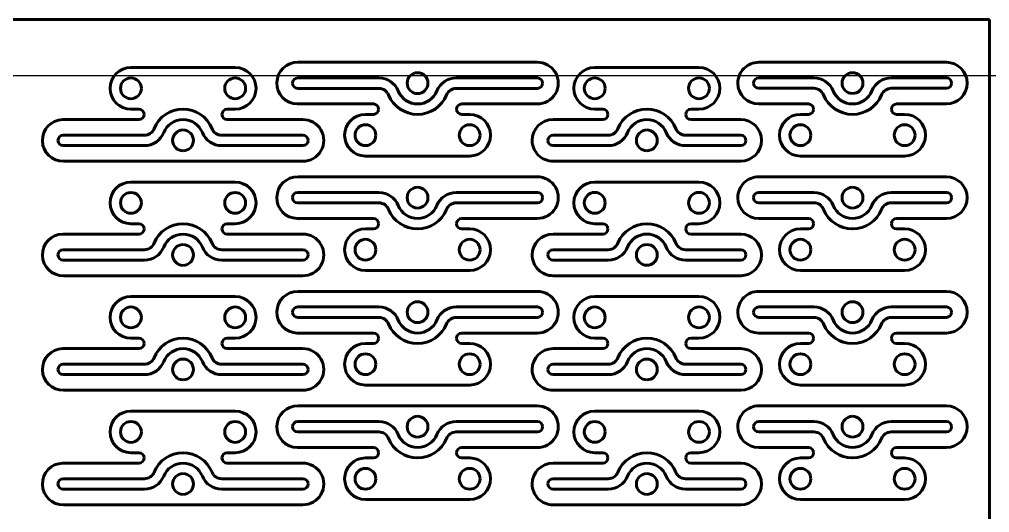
# Model space of a CAD drawing. Header units: millimetres. Extents: x -679 to -279, y -557 to -57.
# Drawn here: x -371.7 to -278.6, y -104.8 to -57.4 of the extents above; entities that cross this region are included whole.
import ezdxf

# ---------------------------------------------------------------- set-up
doc = ezdxf.new("R2010")
doc.units = ezdxf.units.MM
doc.linetypes.add('K5LT_BASIC', pattern=[0])

# ---------------------------------------------------------------- blocks, each defined once
blk = doc.blocks.new('U0')
at = {"color": 150, "linetype": 'K5LT_BASIC', "lineweight": 60, "true_color": 0x0080ff}
for p, q in [((-278.637, -57.398), (-678.637, -57.398)), ((-278.637, -557.398), (-278.637, -57.398))]:
    blk.add_line(p, q, dxfattribs=at)
blk = doc.blocks.new('U33')
at = {"color": 150, "linetype": 'K5LT_BASIC', "lineweight": 60, "true_color": 0x0080ff}
for p, q in [((-361.02, -62.021), (-351.02, -62.021)), ((-360.256, -66.021), (-361.02, -66.021)), ((-351.02, -66.021), (-351.784, -66.021)), ((-367.563, -67.021), (-360.256, -67.021)), ((-344.542, -67.021), (-351.784, -67.021)), ((-367.52, -68.521), (-359.728, -68.521)), ((-344.52, -68.521), (-352.312, -68.521)), ((-359.728, -69.521), (-367.52, -69.521)), ((-352.312, -69.521), (-344.52, -69.521)), ((-356.02, -71.021), (-367.477, -71.021)), ((-356.02, -71.021), (-344.542, -71.021))]:
    blk.add_line(p, q, dxfattribs=at)
for centre in [(-361.02, -64.021), (-351.02, -64.021)]:
    blk.add_circle(centre, 1, dxfattribs=at)
for centre, radius, start, end in [((-361.02, -64.021), 2, 90, 270), ((-351.02, -64.021), 2, 270, 90), ((-360.256, -66.521), 0.5, 0, 90), ((-356.02, -69.021), 3, 22.02431, 157.97569), ((-351.784, -66.521), 0.5, 90, 180), ((-360.256, -66.521), 0.5, 270, 0), ((-351.784, -66.521), 0.5, 180, 270), ((-367.52, -69.021), 2, 91.24142, 271.24142), ((-359.728, -67.521), 1, 270, 337.97569), ((-356.02, -69.021), 2, 90, 157.97569), ((-356.02, -69.021), 2, 22.02431, 90), ((-352.312, -67.521), 1, 202.02431, 270), ((-344.52, -69.021), 2, 269.36217, 90.63783), ((-367.52, -69.021), 0.5, 90, 180), ((-359.728, -67.521), 2, 270, 337.97569), ((-356.02, -69.021), 1, 90, 270), ((-356.02, -69.021), 1, 270, 90), ((-352.312, -67.521), 2, 202.02431, 270), ((-344.52, -69.021), 0.5, 0, 90), ((-367.52, -69.021), 0.5, 180, 270), ((-344.52, -69.021), 0.5, 270, 0)]:
    blk.add_arc(centre, radius, start, end, dxfattribs=at)
blk = doc.blocks.new('U34')
at = {"color": 150, "linetype": 'K5LT_BASIC', "lineweight": 60, "true_color": 0x0080ff}
for p, q in [((-361.02, -73.021), (-351.02, -73.021)), ((-360.256, -77.021), (-361.02, -77.021)), ((-351.02, -77.021), (-351.784, -77.021)), ((-367.563, -78.021), (-360.256, -78.021)), ((-344.542, -78.021), (-351.784, -78.021)), ((-367.52, -79.521), (-359.728, -79.521)), ((-344.52, -79.521), (-352.312, -79.521)), ((-359.728, -80.521), (-367.52, -80.521)), ((-352.312, -80.521), (-344.52, -80.521)), ((-356.02, -82.021), (-367.477, -82.021)), ((-356.02, -82.021), (-344.542, -82.021))]:
    blk.add_line(p, q, dxfattribs=at)
for centre in [(-361.02, -75.021), (-351.02, -75.021)]:
    blk.add_circle(centre, 1, dxfattribs=at)
for centre, radius, start, end in [((-361.02, -75.021), 2, 90, 270), ((-351.02, -75.021), 2, 270, 90), ((-360.256, -77.521), 0.5, 0, 90), ((-356.02, -80.021), 3, 22.02431, 157.97569), ((-351.784, -77.521), 0.5, 90, 180), ((-367.52, -80.021), 2, 91.24142, 271.24142), ((-360.256, -77.521), 0.5, 270, 0), ((-356.02, -80.021), 2, 90, 157.97569), ((-356.02, -80.021), 2, 22.02431, 90), ((-351.784, -77.521), 0.5, 180, 270), ((-344.52, -80.021), 2, 269.36217, 90.63783), ((-359.728, -78.521), 1, 270, 337.97569), ((-356.02, -80.021), 1, 90, 270), ((-356.02, -80.021), 1, 270, 90), ((-352.312, -78.521), 1, 202.02431, 270), ((-367.52, -80.021), 0.5, 90, 180), ((-367.52, -80.021), 0.5, 180, 270), ((-359.728, -78.521), 2, 270, 337.97569), ((-352.312, -78.521), 2, 202.02431, 270), ((-344.52, -80.021), 0.5, 0, 90), ((-344.52, -80.021), 0.5, 270, 0)]:
    blk.add_arc(centre, radius, start, end, dxfattribs=at)
blk = doc.blocks.new('U35')
at = {"color": 150, "linetype": 'K5LT_BASIC', "lineweight": 60, "true_color": 0x0080ff}
for p, q in [((-361.02, -84.021), (-351.02, -84.021)), ((-360.256, -88.021), (-361.02, -88.021)), ((-351.02, -88.021), (-351.784, -88.021)), ((-367.563, -89.021), (-360.256, -89.021)), ((-344.542, -89.021), (-351.784, -89.021)), ((-367.52, -90.521), (-359.728, -90.521)), ((-344.52, -90.521), (-352.312, -90.521)), ((-359.728, -91.521), (-367.52, -91.521)), ((-352.312, -91.521), (-344.52, -91.521)), ((-356.02, -93.021), (-367.477, -93.021)), ((-356.02, -93.021), (-344.542, -93.021))]:
    blk.add_line(p, q, dxfattribs=at)
for centre in [(-361.02, -86.021), (-351.02, -86.021)]:
    blk.add_circle(centre, 1, dxfattribs=at)
for centre, radius, start, end in [((-361.02, -86.021), 2, 90, 270), ((-351.02, -86.021), 2, 270, 90), ((-360.256, -88.521), 0.5, 0, 90), ((-356.02, -91.021), 3, 22.02431, 157.97569), ((-351.784, -88.521), 0.5, 90, 180), ((-367.52, -91.021), 2, 91.24142, 271.24142), ((-360.256, -88.521), 0.5, 270, 0), ((-356.02, -91.021), 2, 90, 157.97569), ((-356.02, -91.021), 2, 22.02431, 90), ((-351.784, -88.521), 0.5, 180, 270), ((-344.52, -91.021), 2, 269.36217, 90.63783), ((-359.728, -89.521), 1, 270, 337.97569), ((-359.728, -89.521), 2, 270, 337.97569), ((-356.02, -91.021), 1, 90, 270), ((-356.02, -91.021), 1, 270, 90), ((-352.312, -89.521), 2, 202.02431, 270), ((-352.312, -89.521), 1, 202.02431, 270), ((-367.52, -91.021), 0.5, 90, 180), ((-367.52, -91.021), 0.5, 180, 270), ((-344.52, -91.021), 0.5, 0, 90), ((-344.52, -91.021), 0.5, 270, 0)]:
    blk.add_arc(centre, radius, start, end, dxfattribs=at)
blk = doc.blocks.new('U36')
at = {"color": 150, "linetype": 'K5LT_BASIC', "lineweight": 60, "true_color": 0x0080ff}
for p, q in [((-361.02, -95.021), (-351.02, -95.021)), ((-360.256, -99.021), (-361.02, -99.021)), ((-351.02, -99.021), (-351.784, -99.021)), ((-367.563, -100.021), (-360.256, -100.021)), ((-344.542, -100.021), (-351.784, -100.021)), ((-367.52, -101.521), (-359.728, -101.521)), ((-344.52, -101.521), (-352.312, -101.521)), ((-359.728, -102.521), (-367.52, -102.521)), ((-352.312, -102.521), (-344.52, -102.521)), ((-356.02, -104.021), (-367.477, -104.021)), ((-356.02, -104.021), (-344.542, -104.021))]:
    blk.add_line(p, q, dxfattribs=at)
for centre in [(-361.02, -97.021), (-351.02, -97.021)]:
    blk.add_circle(centre, 1, dxfattribs=at)
for centre, radius, start, end in [((-361.02, -97.021), 2, 90, 270), ((-351.02, -97.021), 2, 270, 90), ((-360.256, -99.521), 0.5, 0, 90), ((-360.256, -99.521), 0.5, 270, 0), ((-356.02, -102.021), 3, 22.02431, 157.97569), ((-351.784, -99.521), 0.5, 90, 180), ((-351.784, -99.521), 0.5, 180, 270), ((-367.52, -102.021), 2, 91.24142, 271.24142), ((-356.02, -102.021), 2, 90, 157.97569), ((-356.02, -102.021), 2, 22.02431, 90), ((-344.52, -102.021), 2, 269.36217, 90.63783), ((-359.728, -100.521), 1, 270, 337.97569), ((-359.728, -100.521), 2, 270, 337.97569), ((-356.02, -102.021), 1, 90, 270), ((-356.02, -102.021), 1, 270, 90), ((-352.312, -100.521), 2, 202.02431, 270), ((-352.312, -100.521), 1, 202.02431, 270), ((-367.52, -102.021), 0.5, 90, 180), ((-367.52, -102.021), 0.5, 180, 270), ((-344.52, -102.021), 0.5, 0, 90), ((-344.52, -102.021), 0.5, 270, 0)]:
    blk.add_arc(centre, radius, start, end, dxfattribs=at)
blk = doc.blocks.new('U43')
at = {"color": 150, "linetype": 'K5LT_BASIC', "lineweight": 60, "true_color": 0x0080ff}
for p, q in [((-333.52, -94.521), (-344.977, -94.521)), ((-333.52, -94.521), (-322.043, -94.521)), ((-337.229, -96.021), (-345.02, -96.021)), ((-329.812, -96.021), (-322.02, -96.021)), ((-345.02, -97.021), (-337.229, -97.021)), ((-322.02, -97.021), (-329.812, -97.021)), ((-345.064, -98.521), (-337.757, -98.521)), ((-322.043, -98.521), (-329.284, -98.521)), ((-337.757, -99.521), (-338.52, -99.521)), ((-328.52, -99.521), (-329.284, -99.521)), ((-338.52, -103.521), (-328.52, -103.521))]:
    blk.add_line(p, q, dxfattribs=at)
for centre in [(-338.52, -101.521), (-328.52, -101.521)]:
    blk.add_circle(centre, 1, dxfattribs=at)
for centre, radius, start, end in [((-345.02, -96.521), 2, 88.75858, 268.75858), ((-322.02, -96.521), 2, 269.36217, 90.63783), ((-333.52, -96.521), 1, 90, 270), ((-333.52, -96.521), 1, 270, 90), ((-345.02, -96.521), 0.5, 90, 180), ((-345.02, -96.521), 0.5, 180, 270), ((-337.229, -98.021), 2, 22.02431, 90), ((-329.812, -98.021), 2, 90, 157.97569), ((-322.02, -96.521), 0.5, 0, 90), ((-322.02, -96.521), 0.5, 270, 0), ((-337.229, -98.021), 1, 22.02431, 90), ((-333.52, -96.521), 3, 202.02431, 337.97569), ((-333.52, -96.521), 2, 202.02431, 270), ((-333.52, -96.521), 2, 270, 337.97569), ((-329.812, -98.021), 1, 90, 157.97569), ((-337.757, -99.021), 0.5, 0, 90), ((-329.284, -99.021), 0.5, 90, 180), ((-338.52, -101.521), 2, 90, 270), ((-337.757, -99.021), 0.5, 270, 0), ((-329.284, -99.021), 0.5, 180, 270), ((-328.52, -101.521), 2, 270, 90)]:
    blk.add_arc(centre, radius, start, end, dxfattribs=at)
blk = doc.blocks.new('U44')
at = {"color": 150, "linetype": 'K5LT_BASIC', "lineweight": 60, "true_color": 0x0080ff}
for p, q in [((-333.52, -83.521), (-344.977, -83.521)), ((-333.52, -83.521), (-322.043, -83.521)), ((-337.229, -85.021), (-345.02, -85.021)), ((-329.812, -85.021), (-322.02, -85.021)), ((-345.02, -86.021), (-337.229, -86.021)), ((-322.02, -86.021), (-329.812, -86.021)), ((-345.064, -87.521), (-337.757, -87.521)), ((-322.043, -87.521), (-329.284, -87.521)), ((-337.757, -88.521), (-338.52, -88.521)), ((-328.52, -88.521), (-329.284, -88.521)), ((-338.52, -92.521), (-328.52, -92.521))]:
    blk.add_line(p, q, dxfattribs=at)
for centre in [(-338.52, -90.521), (-328.52, -90.521)]:
    blk.add_circle(centre, 1, dxfattribs=at)
for centre, radius, start, end in [((-345.02, -85.521), 2, 88.75858, 268.75858), ((-322.02, -85.521), 2, 269.36217, 90.63783), ((-333.52, -85.521), 1, 90, 270), ((-333.52, -85.521), 1, 270, 90), ((-345.02, -85.521), 0.5, 90, 180), ((-345.02, -85.521), 0.5, 180, 270), ((-337.229, -87.021), 2, 22.02431, 90), ((-329.812, -87.021), 2, 90, 157.97569), ((-322.02, -85.521), 0.5, 0, 90), ((-322.02, -85.521), 0.5, 270, 0), ((-337.229, -87.021), 1, 22.02431, 90), ((-333.52, -85.521), 2, 202.02431, 270), ((-333.52, -85.521), 2, 270, 337.97569), ((-329.812, -87.021), 1, 90, 157.97569), ((-333.52, -85.521), 3, 202.02431, 337.97569), ((-337.757, -88.021), 0.5, 0, 90), ((-337.757, -88.021), 0.5, 270, 0), ((-329.284, -88.021), 0.5, 90, 180), ((-329.284, -88.021), 0.5, 180, 270), ((-338.52, -90.521), 2, 90, 270), ((-328.52, -90.521), 2, 270, 90)]:
    blk.add_arc(centre, radius, start, end, dxfattribs=at)
blk = doc.blocks.new('U45')
at = {"color": 150, "linetype": 'K5LT_BASIC', "lineweight": 60, "true_color": 0x0080ff}
for p, q in [((-333.52, -72.521), (-344.977, -72.521)), ((-333.52, -72.521), (-322.043, -72.521)), ((-337.229, -74.021), (-345.02, -74.021)), ((-329.812, -74.021), (-322.02, -74.021)), ((-345.02, -75.021), (-337.229, -75.021)), ((-322.02, -75.021), (-329.812, -75.021)), ((-345.064, -76.521), (-337.757, -76.521)), ((-322.043, -76.521), (-329.284, -76.521)), ((-337.757, -77.521), (-338.52, -77.521)), ((-328.52, -77.521), (-329.284, -77.521)), ((-338.52, -81.521), (-328.52, -81.521))]:
    blk.add_line(p, q, dxfattribs=at)
for centre in [(-338.52, -79.521), (-328.52, -79.521)]:
    blk.add_circle(centre, 1, dxfattribs=at)
for centre, radius, start, end in [((-345.02, -74.521), 2, 88.75858, 268.75858), ((-322.02, -74.521), 2, 269.36217, 90.63783), ((-333.52, -74.521), 1, 90, 270), ((-333.52, -74.521), 1, 270, 90), ((-345.02, -74.521), 0.5, 90, 180), ((-337.229, -76.021), 2, 22.02431, 90), ((-329.812, -76.021), 2, 90, 157.97569), ((-322.02, -74.521), 0.5, 0, 90), ((-345.02, -74.521), 0.5, 180, 270), ((-337.229, -76.021), 1, 22.02431, 90), ((-333.52, -74.521), 2, 202.02431, 270), ((-333.52, -74.521), 2, 270, 337.97569), ((-329.812, -76.021), 1, 90, 157.97569), ((-322.02, -74.521), 0.5, 270, 0), ((-333.52, -74.521), 3, 202.02431, 337.97569), ((-337.757, -77.021), 0.5, 0, 90), ((-337.757, -77.021), 0.5, 270, 0), ((-329.284, -77.021), 0.5, 90, 180), ((-329.284, -77.021), 0.5, 180, 270), ((-338.52, -79.521), 2, 90, 270), ((-328.52, -79.521), 2, 270, 90)]:
    blk.add_arc(centre, radius, start, end, dxfattribs=at)
blk = doc.blocks.new('U46')
at = {"color": 150, "linetype": 'K5LT_BASIC', "lineweight": 60, "true_color": 0x0080ff}
for p, q in [((-333.52, -61.521), (-344.977, -61.521)), ((-333.52, -61.521), (-322.043, -61.521)), ((-337.229, -63.021), (-345.02, -63.021)), ((-329.812, -63.021), (-322.02, -63.021)), ((-345.02, -64.021), (-337.229, -64.021)), ((-322.02, -64.021), (-329.812, -64.021)), ((-345.064, -65.521), (-337.757, -65.521)), ((-322.043, -65.521), (-329.284, -65.521)), ((-337.757, -66.521), (-338.52, -66.521)), ((-328.52, -66.521), (-329.284, -66.521)), ((-338.52, -70.521), (-328.52, -70.521))]:
    blk.add_line(p, q, dxfattribs=at)
for centre in [(-338.52, -68.521), (-328.52, -68.521)]:
    blk.add_circle(centre, 1, dxfattribs=at)
for centre, radius, start, end in [((-345.02, -63.521), 2, 88.75858, 268.75858), ((-322.02, -63.521), 2, 269.36217, 90.63783), ((-345.02, -63.521), 0.5, 90, 180), ((-337.229, -65.021), 2, 22.02431, 90), ((-333.52, -63.521), 1, 90, 270), ((-333.52, -63.521), 1, 270, 90), ((-329.812, -65.021), 2, 90, 157.97569), ((-322.02, -63.521), 0.5, 0, 90), ((-345.02, -63.521), 0.5, 180, 270), ((-337.229, -65.021), 1, 22.02431, 90), ((-329.812, -65.021), 1, 90, 157.97569), ((-322.02, -63.521), 0.5, 270, 0), ((-333.52, -63.521), 3, 202.02431, 337.97569), ((-333.52, -63.521), 2, 202.02431, 270), ((-333.52, -63.521), 2, 270, 337.97569), ((-337.757, -66.021), 0.5, 0, 90), ((-337.757, -66.021), 0.5, 270, 0), ((-329.284, -66.021), 0.5, 90, 180), ((-329.284, -66.021), 0.5, 180, 270), ((-338.52, -68.521), 2, 90, 270), ((-328.52, -68.521), 2, 270, 90)]:
    blk.add_arc(centre, radius, start, end, dxfattribs=at)
blk = doc.blocks.new('U50')
at = {"color": 150, "linetype": 'K5LT_BASIC', "lineweight": 60, "true_color": 0x0080ff}
for p, q in [((-291.788, -94.52), (-300.787, -94.52)), ((-291.788, -94.52), (-282.788, -94.52)), ((-295.496, -96.02), (-300.788, -96.02)), ((-288.08, -96.02), (-282.788, -96.02)), ((-300.788, -97.02), (-295.496, -97.02)), ((-282.788, -97.02), (-288.08, -97.02)), ((-300.789, -98.52), (-296.024, -98.52)), ((-282.788, -98.52), (-287.552, -98.52)), ((-296.788, -99.52), (-296.024, -99.52)), ((-287.552, -99.52), (-286.788, -99.52)), ((-286.788, -103.52), (-296.788, -103.52))]:
    blk.add_line(p, q, dxfattribs=at)
for centre in [(-296.788, -101.52), (-286.788, -101.52)]:
    blk.add_circle(centre, 1, dxfattribs=at)
for centre, radius, start, end in [((-300.788, -96.52), 2, 89.96117, 180.03883), ((-282.788, -96.52), 2, 270, 90), ((-291.788, -96.52), 1, 90, 270), ((-291.788, -96.52), 1, 270, 90), ((-300.788, -96.52), 2, 180.03883, 269.96117), ((-300.788, -96.52), 0.5, 90, 180), ((-300.788, -96.52), 0.5, 180, 270), ((-295.496, -98.02), 2, 22.02431, 90), ((-288.08, -98.02), 2, 90, 157.97569), ((-282.788, -96.52), 0.5, 0, 90), ((-282.788, -96.52), 0.5, 270, 0), ((-295.496, -98.02), 1, 22.02431, 90), ((-291.788, -96.52), 3, 202.02431, 337.97569), ((-291.788, -96.52), 2, 202.02431, 270), ((-291.788, -96.52), 2, 270, 337.97569), ((-288.08, -98.02), 1, 90, 157.97569), ((-296.024, -99.02), 0.5, 0, 90), ((-287.552, -99.02), 0.5, 90, 180), ((-296.788, -101.52), 2, 90, 270), ((-296.024, -99.02), 0.5, 270, 0), ((-287.552, -99.02), 0.5, 180, 270), ((-286.788, -101.52), 2, 270, 90)]:
    blk.add_arc(centre, radius, start, end, dxfattribs=at)
blk = doc.blocks.new('U51')
at = {"color": 150, "linetype": 'K5LT_BASIC', "lineweight": 60, "true_color": 0x0080ff}
for p, q in [((-291.788, -83.52), (-300.787, -83.52)), ((-291.788, -83.52), (-282.788, -83.52)), ((-295.496, -85.02), (-300.788, -85.02)), ((-288.08, -85.02), (-282.788, -85.02)), ((-300.788, -86.02), (-295.496, -86.02)), ((-282.788, -86.02), (-288.08, -86.02)), ((-300.789, -87.52), (-296.024, -87.52)), ((-282.788, -87.52), (-287.552, -87.52)), ((-296.788, -88.52), (-296.024, -88.52)), ((-287.552, -88.52), (-286.788, -88.52)), ((-286.788, -92.52), (-296.788, -92.52))]:
    blk.add_line(p, q, dxfattribs=at)
for centre in [(-296.788, -90.52), (-286.788, -90.52)]:
    blk.add_circle(centre, 1, dxfattribs=at)
for centre, radius, start, end in [((-300.788, -85.52), 2, 89.96117, 180.03883), ((-282.788, -85.52), 2, 270, 90), ((-291.788, -85.52), 1, 90, 270), ((-291.788, -85.52), 1, 270, 90), ((-300.788, -85.52), 2, 180.03883, 269.96117), ((-300.788, -85.52), 0.5, 90, 180), ((-300.788, -85.52), 0.5, 180, 270), ((-295.496, -87.02), 2, 22.02431, 90), ((-288.08, -87.02), 2, 90, 157.97569), ((-282.788, -85.52), 0.5, 0, 90), ((-282.788, -85.52), 0.5, 270, 0), ((-295.496, -87.02), 1, 22.02431, 90), ((-291.788, -85.52), 2, 202.02431, 270), ((-291.788, -85.52), 2, 270, 337.97569), ((-288.08, -87.02), 1, 90, 157.97569), ((-291.788, -85.52), 3, 202.02431, 337.97569), ((-296.024, -88.02), 0.5, 0, 90), ((-296.024, -88.02), 0.5, 270, 0), ((-287.552, -88.02), 0.5, 90, 180), ((-287.552, -88.02), 0.5, 180, 270), ((-296.788, -90.52), 2, 90, 270), ((-286.788, -90.52), 2, 270, 90)]:
    blk.add_arc(centre, radius, start, end, dxfattribs=at)
blk = doc.blocks.new('U52')
at = {"color": 150, "linetype": 'K5LT_BASIC', "lineweight": 60, "true_color": 0x0080ff}
for p, q in [((-291.788, -72.52), (-300.787, -72.52)), ((-291.788, -72.52), (-282.788, -72.52)), ((-295.496, -74.02), (-300.788, -74.02)), ((-288.08, -74.02), (-282.788, -74.02)), ((-300.788, -75.02), (-295.496, -75.02)), ((-282.788, -75.02), (-288.08, -75.02)), ((-300.789, -76.52), (-296.024, -76.52)), ((-282.788, -76.52), (-287.552, -76.52)), ((-296.788, -77.52), (-296.024, -77.52)), ((-287.552, -77.52), (-286.788, -77.52)), ((-286.788, -81.52), (-296.788, -81.52))]:
    blk.add_line(p, q, dxfattribs=at)
for centre in [(-296.788, -79.52), (-286.788, -79.52)]:
    blk.add_circle(centre, 1, dxfattribs=at)
for centre, radius, start, end in [((-300.788, -74.52), 2, 89.96117, 180.03883), ((-282.788, -74.52), 2, 270, 90), ((-291.788, -74.52), 1, 90, 270), ((-291.788, -74.52), 1, 270, 90), ((-300.788, -74.52), 0.5, 90, 180), ((-295.496, -76.02), 2, 22.02431, 90), ((-288.08, -76.02), 2, 90, 157.97569), ((-282.788, -74.52), 0.5, 0, 90), ((-300.788, -74.52), 2, 180.03883, 269.96117), ((-300.788, -74.52), 0.5, 180, 270), ((-295.496, -76.02), 1, 22.02431, 90), ((-291.788, -74.52), 2, 202.02431, 270), ((-291.788, -74.52), 2, 270, 337.97569), ((-288.08, -76.02), 1, 90, 157.97569), ((-282.788, -74.52), 0.5, 270, 0), ((-291.788, -74.52), 3, 202.02431, 337.97569), ((-296.024, -77.02), 0.5, 0, 90), ((-296.024, -77.02), 0.5, 270, 0), ((-287.552, -77.02), 0.5, 90, 180), ((-287.552, -77.02), 0.5, 180, 270), ((-296.788, -79.52), 2, 90, 270), ((-286.788, -79.52), 2, 270, 90)]:
    blk.add_arc(centre, radius, start, end, dxfattribs=at)
blk = doc.blocks.new('U53')
at = {"color": 150, "linetype": 'K5LT_BASIC', "lineweight": 60, "true_color": 0x0080ff}
for p, q in [((-291.788, -61.52), (-300.787, -61.52)), ((-291.788, -61.52), (-282.788, -61.52)), ((-295.496, -63.02), (-300.788, -63.02)), ((-288.08, -63.02), (-282.788, -63.02)), ((-300.788, -64.02), (-295.496, -64.02)), ((-282.788, -64.02), (-288.08, -64.02)), ((-300.789, -65.52), (-296.024, -65.52)), ((-282.788, -65.52), (-287.552, -65.52)), ((-296.788, -66.52), (-296.024, -66.52)), ((-287.552, -66.52), (-286.788, -66.52)), ((-286.788, -70.52), (-296.788, -70.52))]:
    blk.add_line(p, q, dxfattribs=at)
for centre in [(-296.788, -68.52), (-286.788, -68.52)]:
    blk.add_circle(centre, 1, dxfattribs=at)
for centre, radius, start, end in [((-300.788, -63.52), 2, 89.96117, 180.03883), ((-282.788, -63.52), 2, 270, 90), ((-300.788, -63.52), 0.5, 90, 180), ((-295.496, -65.02), 2, 22.02431, 90), ((-291.788, -63.52), 1, 90, 270), ((-291.788, -63.52), 1, 270, 90), ((-288.08, -65.02), 2, 90, 157.97569), ((-282.788, -63.52), 0.5, 0, 90), ((-300.788, -63.52), 2, 180.03883, 269.96117), ((-300.788, -63.52), 0.5, 180, 270), ((-295.496, -65.02), 1, 22.02431, 90), ((-288.08, -65.02), 1, 90, 157.97569), ((-282.788, -63.52), 0.5, 270, 0), ((-291.788, -63.52), 3, 202.02431, 337.97569), ((-291.788, -63.52), 2, 202.02431, 270), ((-291.788, -63.52), 2, 270, 337.97569), ((-296.024, -66.02), 0.5, 0, 90), ((-296.024, -66.02), 0.5, 270, 0), ((-287.552, -66.02), 0.5, 90, 180), ((-287.552, -66.02), 0.5, 180, 270), ((-296.788, -68.52), 2, 90, 270), ((-286.788, -68.52), 2, 270, 90)]:
    blk.add_arc(centre, radius, start, end, dxfattribs=at)
blk = doc.blocks.new('U54')
at = {"color": 150, "linetype": 'K5LT_BASIC', "lineweight": 60, "true_color": 0x0080ff}
for p, q in [((-306.52, -62.02), (-316.52, -62.02)), ((-316.52, -66.02), (-315.756, -66.02)), ((-307.284, -66.02), (-306.52, -66.02)), ((-320.521, -67.02), (-315.756, -67.02)), ((-302.52, -67.02), (-307.284, -67.02)), ((-320.52, -68.52), (-315.228, -68.52)), ((-302.52, -68.52), (-307.812, -68.52)), ((-315.228, -69.52), (-320.52, -69.52)), ((-307.812, -69.52), (-302.52, -69.52)), ((-311.52, -71.02), (-320.518, -71.02)), ((-311.52, -71.02), (-302.52, -71.02))]:
    blk.add_line(p, q, dxfattribs=at)
for centre in [(-316.52, -64.02), (-306.52, -64.02)]:
    blk.add_circle(centre, 1, dxfattribs=at)
for centre, radius, start, end in [((-316.52, -64.02), 2, 90, 270), ((-306.52, -64.02), 2, 270, 90), ((-315.756, -66.52), 0.5, 0, 90), ((-311.52, -69.02), 3, 22.02431, 157.97569), ((-307.284, -66.52), 0.5, 90, 180), ((-315.756, -66.52), 0.5, 270, 0), ((-307.284, -66.52), 0.5, 180, 270), ((-320.52, -69.02), 2, 90.03883, 179.96117), ((-315.228, -67.52), 1, 270, 337.97569), ((-311.52, -69.02), 2, 90, 157.97569), ((-311.52, -69.02), 2, 22.02431, 90), ((-307.812, -67.52), 1, 202.02431, 270), ((-302.52, -69.02), 2, 270, 90), ((-320.52, -69.02), 0.5, 90, 180), ((-315.228, -67.52), 2, 270, 337.97569), ((-311.52, -69.02), 1, 90, 270), ((-311.52, -69.02), 1, 270, 90), ((-307.812, -67.52), 2, 202.02431, 270), ((-302.52, -69.02), 0.5, 0, 90), ((-320.52, -69.02), 2, 179.96117, 270.03883), ((-320.52, -69.02), 0.5, 180, 270), ((-302.52, -69.02), 0.5, 270, 0)]:
    blk.add_arc(centre, radius, start, end, dxfattribs=at)
blk = doc.blocks.new('U55')
at = {"color": 150, "linetype": 'K5LT_BASIC', "lineweight": 60, "true_color": 0x0080ff}
for p, q in [((-306.52, -73.02), (-316.52, -73.02)), ((-316.52, -77.02), (-315.756, -77.02)), ((-307.284, -77.02), (-306.52, -77.02)), ((-320.521, -78.02), (-315.756, -78.02)), ((-302.52, -78.02), (-307.284, -78.02)), ((-320.52, -79.52), (-315.228, -79.52)), ((-302.52, -79.52), (-307.812, -79.52)), ((-315.228, -80.52), (-320.52, -80.52)), ((-307.812, -80.52), (-302.52, -80.52)), ((-311.52, -82.02), (-320.518, -82.02)), ((-311.52, -82.02), (-302.52, -82.02))]:
    blk.add_line(p, q, dxfattribs=at)
for centre in [(-316.52, -75.02), (-306.52, -75.02)]:
    blk.add_circle(centre, 1, dxfattribs=at)
for centre, radius, start, end in [((-316.52, -75.02), 2, 90, 270), ((-306.52, -75.02), 2, 270, 90), ((-315.756, -77.52), 0.5, 0, 90), ((-311.52, -80.02), 3, 22.02431, 157.97569), ((-307.284, -77.52), 0.5, 90, 180), ((-320.52, -80.02), 2, 90.03883, 179.96117), ((-315.756, -77.52), 0.5, 270, 0), ((-311.52, -80.02), 2, 90, 157.97569), ((-311.52, -80.02), 2, 22.02431, 90), ((-307.284, -77.52), 0.5, 180, 270), ((-302.52, -80.02), 2, 270, 90), ((-315.228, -78.52), 1, 270, 337.97569), ((-311.52, -80.02), 1, 90, 270), ((-311.52, -80.02), 1, 270, 90), ((-307.812, -78.52), 1, 202.02431, 270), ((-320.52, -80.02), 2, 179.96117, 270.03883), ((-320.52, -80.02), 0.5, 90, 180), ((-320.52, -80.02), 0.5, 180, 270), ((-315.228, -78.52), 2, 270, 337.97569), ((-307.812, -78.52), 2, 202.02431, 270), ((-302.52, -80.02), 0.5, 0, 90), ((-302.52, -80.02), 0.5, 270, 0)]:
    blk.add_arc(centre, radius, start, end, dxfattribs=at)
blk = doc.blocks.new('U56')
at = {"color": 150, "linetype": 'K5LT_BASIC', "lineweight": 60, "true_color": 0x0080ff}
for p, q in [((-306.52, -84.02), (-316.52, -84.02)), ((-316.52, -88.02), (-315.756, -88.02)), ((-307.284, -88.02), (-306.52, -88.02)), ((-320.521, -89.02), (-315.756, -89.02)), ((-302.52, -89.02), (-307.284, -89.02)), ((-320.52, -90.52), (-315.228, -90.52)), ((-302.52, -90.52), (-307.812, -90.52)), ((-315.228, -91.52), (-320.52, -91.52)), ((-307.812, -91.52), (-302.52, -91.52)), ((-311.52, -93.02), (-320.518, -93.02)), ((-311.52, -93.02), (-302.52, -93.02))]:
    blk.add_line(p, q, dxfattribs=at)
for centre in [(-316.52, -86.02), (-306.52, -86.02)]:
    blk.add_circle(centre, 1, dxfattribs=at)
for centre, radius, start, end in [((-316.52, -86.02), 2, 90, 270), ((-306.52, -86.02), 2, 270, 90), ((-315.756, -88.52), 0.5, 0, 90), ((-311.52, -91.02), 3, 22.02431, 157.97569), ((-307.284, -88.52), 0.5, 90, 180), ((-320.52, -91.02), 2, 90.03883, 179.96117), ((-315.756, -88.52), 0.5, 270, 0), ((-311.52, -91.02), 2, 90, 157.97569), ((-311.52, -91.02), 2, 22.02431, 90), ((-307.284, -88.52), 0.5, 180, 270), ((-302.52, -91.02), 2, 270, 90), ((-315.228, -89.52), 1, 270, 337.97569), ((-315.228, -89.52), 2, 270, 337.97569), ((-311.52, -91.02), 1, 90, 270), ((-311.52, -91.02), 1, 270, 90), ((-307.812, -89.52), 2, 202.02431, 270), ((-307.812, -89.52), 1, 202.02431, 270), ((-320.52, -91.02), 2, 179.96117, 270.03883), ((-320.52, -91.02), 0.5, 90, 180), ((-320.52, -91.02), 0.5, 180, 270), ((-302.52, -91.02), 0.5, 0, 90), ((-302.52, -91.02), 0.5, 270, 0)]:
    blk.add_arc(centre, radius, start, end, dxfattribs=at)
blk = doc.blocks.new('U57')
at = {"color": 150, "linetype": 'K5LT_BASIC', "lineweight": 60, "true_color": 0x0080ff}
for p, q in [((-306.52, -95.02), (-316.52, -95.02)), ((-316.52, -99.02), (-315.756, -99.02)), ((-307.284, -99.02), (-306.52, -99.02)), ((-320.521, -100.02), (-315.756, -100.02)), ((-302.52, -100.02), (-307.284, -100.02)), ((-320.52, -101.52), (-315.228, -101.52)), ((-302.52, -101.52), (-307.812, -101.52)), ((-315.228, -102.52), (-320.52, -102.52)), ((-307.812, -102.52), (-302.52, -102.52)), ((-311.52, -104.02), (-320.518, -104.02)), ((-311.52, -104.02), (-302.52, -104.02))]:
    blk.add_line(p, q, dxfattribs=at)
for centre in [(-316.52, -97.02), (-306.52, -97.02)]:
    blk.add_circle(centre, 1, dxfattribs=at)
for centre, radius, start, end in [((-316.52, -97.02), 2, 90, 270), ((-306.52, -97.02), 2, 270, 90), ((-315.756, -99.52), 0.5, 0, 90), ((-315.756, -99.52), 0.5, 270, 0), ((-311.52, -102.02), 3, 22.02431, 157.97569), ((-307.284, -99.52), 0.5, 90, 180), ((-307.284, -99.52), 0.5, 180, 270), ((-320.52, -102.02), 2, 90.03883, 179.96117), ((-311.52, -102.02), 2, 90, 157.97569), ((-311.52, -102.02), 2, 22.02431, 90), ((-302.52, -102.02), 2, 270, 90), ((-315.228, -100.52), 1, 270, 337.97569), ((-315.228, -100.52), 2, 270, 337.97569), ((-311.52, -102.02), 1, 90, 270), ((-311.52, -102.02), 1, 270, 90), ((-307.812, -100.52), 2, 202.02431, 270), ((-307.812, -100.52), 1, 202.02431, 270), ((-320.52, -102.02), 2, 179.96117, 270.03883), ((-320.52, -102.02), 0.5, 90, 180), ((-320.52, -102.02), 0.5, 180, 270), ((-302.52, -102.02), 0.5, 0, 90), ((-302.52, -102.02), 0.5, 270, 0)]:
    blk.add_arc(centre, radius, start, end, dxfattribs=at)

msp = doc.modelspace()

# ---------------------------------------------------------------- linework, layer by layer
at = {"color": 232, "true_color": 0xc52b79}
msp.add_xline((0, -62.8), (1, 0), dxfattribs=at)

# ---------------------------------------------------------------- block references
for name in ['U0', 'U33', 'U46', 'U54', 'U53', 'U45', 'U52', 'U34', 'U55', 'U44', 'U51', 'U35', 'U56', 'U43', 'U50', 'U36', 'U57']:
    msp.add_blockref(name, (0, 0))

doc.saveas('drawing.dxf')
